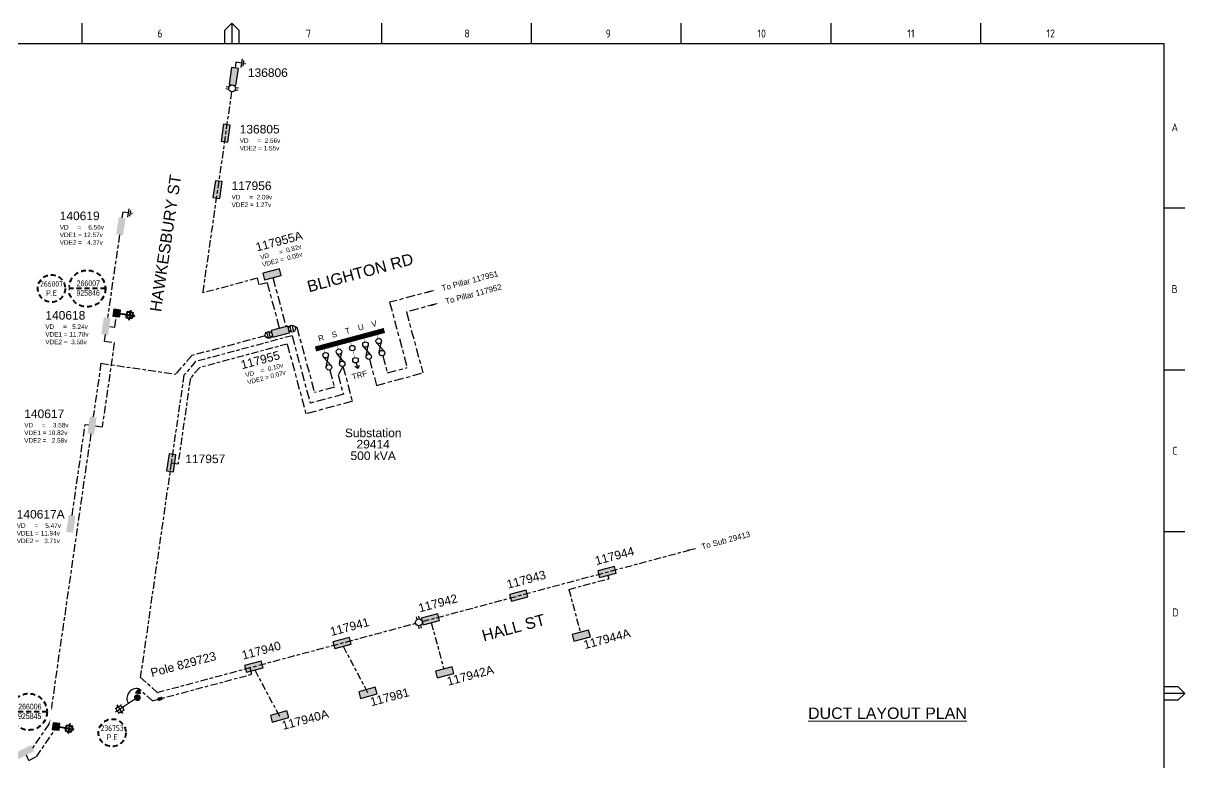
# Paper-space layout 'Sheet 2' of a CAD drawing. Header units: metres, sheet in millimetres. Extents: x -9 to 825, y -5 to 581.
# Drawn here: x 317 to 825, y 257 to 581 of the extents above; entities that cross this region are included whole.
import ezdxf
from ezdxf.enums import TextEntityAlignment as Align

# ---------------------------------------------------------------- set-up
doc = ezdxf.new("R2010")
doc.units = ezdxf.units.M
doc.linetypes.add('Cable Exist UG', pattern=[8.2, 4, -1.2, 1.8, -1.2])
doc.linetypes.add('Dash', pattern=[5, 3, -2])
doc.layers.get('0').update_dxf_attribs({"color": 6})
doc.layers.add('Cadastre Roads_SP_EXT', color=9, linetype='Continuous', lineweight=5)
for name, color, linetype in [('Equip_LV_EXT', 7, 'Continuous'), ('Equip_SP_SL_EXT', 7, 'Continuous'), ('Mains_LV_EXT', 7, 'Continuous'), ('Notes', 7, 'Continuous'), ('SupportsOH_SP_TR_HV_LV_SL_EXT', 7, 'Continuous'), ('SupportsUG_SP_LV_EXT', 7, 'Continuous'), ('SupportsUG_SP_LV_NEW', 2, 'Continuous'), ('SupportsUG_SP_LV_SL_EXT', 7, 'Continuous')]:
    doc.layers.add(name, color=color, linetype=linetype)
doc.styles.add('ARIAL', font='arial.ttf', dxfattribs={"height": 2})
doc.styles.add('COLUMN_LABEL', font='arial.ttf')
doc.styles.add('iecARIAL', font='arial.ttf', dxfattribs={"height": 2})
doc.styles.add('iecISOCP', font='isocp.shx')
doc.styles.add('IESYMBOL1', font='isocp.shx')
doc.styles.add('POLE_LABEL', font='arial.ttf')
doc.styles.get("Standard").update_dxf_attribs({"font": 'arial.ttf'})

# ---------------------------------------------------------------- blocks, each defined once
blk = doc.blocks.new('A1_FRAME_TITLE')
at = {"layer": 'Notes', "linetype": 'Continuous'}
for p, q in [((351.17, 574.39), (351.17, 583.39)), ((413.68, 580.39), (416.68, 583.39)), ((413.68, 574.39), (413.68, 580.39)), ((416.68, 583.39), (416.68, 574.39)), ((416.68, 583.39), (419.68, 580.39)), ((419.68, 580.39), (419.68, 574.39)), ((482.19, 574.39), (482.19, 583.39)), ((547.7, 574.39), (547.7, 583.39)), ((613.21, 574.39), (613.21, 583.39)), ((678.72, 574.39), (678.72, 583.39)), ((744.23, 574.39), (744.23, 583.39)), ((833.35, 502.43), (824.35, 502.43)), ((824.37, 431.68), (833.35, 431.68)), ((824.35, 360.93), (833.35, 360.93)), ((833.35, 290.18), (824.35, 290.18)), ((824.37, 293.18), (830.35, 293.18)), ((830.35, 293.18), (833.35, 290.18)), ((833.35, 290.18), (830.35, 287.18)), ((830.35, 287.18), (824.37, 287.18))]:
    blk.add_line(p, q, dxfattribs=at)
at = {"layer": 'Notes', "color": 3, "linetype": 'Continuous'}
blk.add_line((824.37, 5.97), (824.37, 574.39), dxfattribs=at)
at = {"layer": 'Notes', "color": 3, "linetype": 'Continuous', "flags": 128}
blk.add_lwpolyline([(824.37, 574.39), (149.5, 574.39)], dxfattribs=at)
blk.add_attdef('DRAFT_NUM', (29.9, 23.29), '', height=2.5, rotation=90)
at = {"layer": 'Notes', "color": 7, "style": 'iecISOCP'}
for s, p in [('6', (384.13, 577.12)), ('7', (449.08, 577.12)), ('8', (518.36, 577.12)), ('9', (580.11, 577.12)), ('10', (646.5, 577.12)), ('11', (712.06, 577.12)), ('12', (772.87, 577.16)), ('A', (827.58, 536.06)), ('B', (827.58, 465.31)), ('C', (827.87, 394.56)), ('D', (827.87, 323.81))]:
    blk.add_text(s, height=3.5, dxfattribs=at).set_placement(p)
at = {"layer": 'Notes', "color": 7, "style": 'iecISOCP', "flags": 8}
blk.add_attdef('VERSION_NO', text='', height=2.5, rotation=90, dxfattribs=at).set_placement((302.04, 43.81), align=Align.MIDDLE_CENTER)
at = {"layer": 'Notes', "color": 7, "style": 'iecISOCP'}
for tag, p in [('CAP_NO', (513.19, 43.46)), ('IE_NUM', (513.05, 37.81)), ('REF_No_1', (335.24, 32.31)), ('REF_1', (362.52, 32.31)), ('GEN_WO', (441.71, 31.76)), ('HV_SWITCH', (513.46, 32.16)), ('REF_No_2', (335.24, 26.31)), ('REF_2', (362.52, 26.31)), ('OH_WO', (441.71, 25.81)), ('UBD_REF', (513.05, 25.83)), ('REF_No_3', (335.24, 20.31)), ('REF_3', (362.52, 20.31)), ('UG_WO', (441.71, 20.05)), ('GIS_MAP_No', (513.05, 20.04)), ('REF_No_4', (335.24, 14.31)), ('REF_4', (362.52, 14.31)), ('SUB_WO', (441.71, 13.81)), ('HV_OP_DIAG', (513.33, 14.2)), ('LGA', (512.95, 7.78))]:
    blk.add_attdef(tag, p, '', height=2.5, dxfattribs=at)
at = {"layer": 'Notes', "style": 'iecISOCP'}
for tag, p in [('T1', (684.37, 39.47)), ('T2', (684.37, 34.35)), ('T3', (684.37, 28.92)), ('T4', (684.37, 23.66)), ('T5', (684.37, 18.23)), ('T6', (684.37, 12.97))]:
    blk.add_attdef(tag, text='', height=3.5, dxfattribs=at).set_placement(p, align=Align.CENTER)
at = {"layer": 'Notes', "color": 7, "style": 'iecISOCP'}
for tag, p in [('scale', (567.76, 33.27)), ('DRAWN', (567.76, 24.93)), ('DATE', (567.76, 16.88)), ('CHD', (567.76, 8.37)), ('DESIGN', (605.62, 9.15))]:
    blk.add_attdef(tag, text='', height=2.5, dxfattribs=at).set_placement(p, align=Align.CENTER)
at = {"layer": 'Notes', "color": 4, "style": 'iecISOCP'}
blk.add_attdef('NUM', text='', height=7, dxfattribs=at).set_placement((792.37, 20.12), align=Align.MIDDLE_CENTER)
at = {"layer": 'Notes', "color": 1, "style": 'iecISOCP'}
blk.add_attdef('REV', text='', height=5, dxfattribs=at).set_placement((820.05, 17.1), align=Align.CENTER)
at = {"layer": 'Notes', "color": 7, "style": 'iecISOCP'}
for tag, p in [('NS', (790.71, 8.12)), ('SHTS', (805.41, 8.12))]:
    blk.add_attdef(tag, text='', height=2.5, dxfattribs=at).set_placement(p, align=Align.MIDDLE)
at = {"layer": 'Notes', "style": 'iecISOCP'}
blk.add_attdef('ExportID', (9.08, 2.39), '', height=2.5, dxfattribs=at)
at = {"layer": 'Notes', "style": 'iecISOCP', "flags": 1}
for tag, p in [('ProjectType', (14.17, -26.8)), ('ProjectNumber', (23.56, -26.82)), ('DrawingNumber', (35.51, -26.8)), ('ProjectDescription', (47.56, -26.83)), ('ExportDate', (60.28, -26.79)), ('ExportUserName', (69.15, -26.8)), ('DesignerCompanyName', (81.48, -26.79)), ('ExportAreaOfInterest', (97.1, -26.81)), ('GIS_SUCCESS', (112, -26.78)), ('CAD_SUCCESS', (121.79, -26.78)), ('DEPOTCODE', (132.11, -26.88)), ('ExportCategories', (140.08, -26.8)), ('Comments', (154.38, -26.88))]:
    blk.add_attdef(tag, p, '', height=1, dxfattribs=at)
blk = doc.blocks.new('UGOH_EXT')
blk.add_hatch(color=256).paths.add_polyline_path([(-0.75, 1.7), (0.75, 1.7), (0, 3)])
for p, q in [((0, 3), (-0.75, 1.7)), ((-0.75, 1.7), (0.75, 1.7)), ((0.75, 1.7), (0, 3))]:
    blk.add_line(p, q)
for tag, flags, p in [('CONSTRUCTED_VOLTAGE', 9, (1.5, 0)), ('ACTUAL_STATUS', 9, (1.5, -1.6)), ('OPERATING_VOLTAGE', 9, (1.5, -0.2)), ('ORIENTATION', 9, (1.5, -0.4)), ('STATE', 9, (1.5, -0.6)), ('OWNED_BY', 9, (1.5, -1)), ('OPERATED_BY', 9, (1.5, -1.2)), ('TYPE', 1, (1.5, -2)), ('USAGE', 9, (1.5, -0.8)), ('MAINTAINED_BY', 9, (1.5, -1.4)), ('NUMBER_OF_PHASES', 9, (1.5, -1.8))]:
    blk.add_attdef(tag, text='', height=0.2, dxfattribs=dict(flags=flags)).set_placement(p, align=Align.MIDDLE_LEFT)
blk = doc.blocks.new('SL_NUM_PE_EXIST')
blk.add_wipeout([(-0.24, 7.5), (-0.71, 7.47), (-1.17, 7.41), (-1.64, 7.32), (-2.09, 7.21), (-2.54, 7.06), (-2.98, 6.89), (-3.41, 6.69), (-3.82, 6.46), (-4.22, 6.21), (-4.6, 5.93), (-4.96, 5.63), (-5.31, 5.31), (-5.63, 4.96), (-5.93, 4.6), (-6.21, 4.22), (-6.46, 3.82), (-6.69, 3.41), (-6.89, 2.98), (-7.06, 2.54), (-7.21, 2.09), (-7.32, 1.64), (-7.41, 1.17), (-7.47, 0.71), (-7.5, 0.24), (-7.5, -0.24), (-7.47, -0.71), (-7.41, -1.17), (-7.32, -1.64), (-7.21, -2.09), (-7.06, -2.54), (-6.89, -2.98), (-6.69, -3.41), (-6.46, -3.82), (-6.21, -4.22), (-5.93, -4.6), (-5.63, -4.96), (-5.31, -5.31), (-4.96, -5.63), (-4.6, -5.93), (-4.22, -6.21), (-3.82, -6.46), (-3.41, -6.69), (-2.98, -6.89), (-2.54, -7.06), (-2.09, -7.21), (-1.64, -7.32), (-1.17, -7.41), (-0.71, -7.47), (-0.24, -7.5), (0.24, -7.5), (0.71, -7.47), (1.17, -7.41), (1.64, -7.32), (2.09, -7.21), (2.54, -7.06), (2.98, -6.89), (3.41, -6.69), (3.82, -6.46), (4.22, -6.21), (4.6, -5.93), (4.96, -5.63), (5.31, -5.31), (5.63, -4.96), (5.93, -4.6), (6.21, -4.22), (6.46, -3.82), (6.69, -3.41), (6.89, -2.98), (7.06, -2.54), (7.21, -2.09), (7.32, -1.64), (7.41, -1.17), (7.47, -0.71), (7.5, -0.24), (7.5, 0.24), (7.47, 0.71), (7.41, 1.17), (7.32, 1.64), (7.21, 2.09), (7.06, 2.54), (6.89, 2.98), (6.69, 3.41), (6.46, 3.82), (6.21, 4.22), (5.93, 4.6), (5.63, 4.96), (5.31, 5.31), (4.96, 5.63), (4.6, 5.93), (4.22, 6.21), (3.82, 6.46), (3.41, 6.69), (2.98, 6.89), (2.54, 7.06), (2.09, 7.21), (1.64, 7.32), (1.17, 7.41), (0.71, 7.47), (0.24, 7.5)])
at = {"linetype": 'Dash', "lineweight": 40, "ltscale": 0.7}
blk.add_circle((0, 0), 6, dxfattribs=at)
at = {"lineweight": 40, "style": 'IESYMBOL1'}
blk.add_text('P.E', height=2.5, dxfattribs=at).set_placement((0, -0.72), align=Align.TOP_CENTER)
at = {"lineweight": 40, "style": 'IESYMBOL1', "flags": 4}
blk.add_attdef('SL15', text='', height=2.5, dxfattribs=at).set_placement((0, 0), align=Align.BOTTOM_CENTER)
at = {"lineweight": 40, "flags": 1}
blk.add_attdef('Z', (0, 0), '', height=0.2, dxfattribs=at)
blk = doc.blocks.new('LV_STJ_NEW')
blk.add_hatch(color=256).paths.add_polyline_path([(0.91, 0.13, 0.414214), (0.59, 0.45), (-0.59, 0.45, 0.414214), (-0.91, 0.13), (-0.91, -0.13, 0.414214), (-0.59, -0.45), (0.59, -0.45, 0.414214), (0.91, -0.13)])
blk.add_lwpolyline([(-0.91, 0.13), (-0.91, -0.13, 0.414214), (-0.59, -0.45), (0.59, -0.45, 0.414214), (0.91, -0.13), (0.91, 0.13, 0.414214), (0.59, 0.45), (-0.59, 0.45, 0.414214)], format="xyb", close=True)
for tag, flags, p in [('ORIENTATION', 9, (1.5, 0)), ('STATE', 9, (1.5, -0.8)), ('OWNED_BY', 9, (1.5, -1)), ('OPERATED_BY', 9, (1.5, -1.2)), ('OPERATING_VOLTAGE', 9, (1.5, -1.6)), ('CONSTRUCTED_VOLTAGE', 9, (1.5, -1.8)), ('TYPE', 9, (1.5, -2.2)), ('Z', 1, (1.5, -2.4)), ('USAGE', 9, (1.5, -0.2)), ('LEGEND', 9, (1.5, -0.4)), ('NOTES', 9, (1.5, -0.6)), ('MAINTAINED_BY', 9, (1.5, -1.4)), ('NUMBER_OF_PHASES', 9, (1.5, -2))]:
    blk.add_attdef(tag, text='', height=0.2, dxfattribs=dict(flags=flags)).set_placement(p, align=Align.MIDDLE_LEFT)
blk = doc.blocks.new('COLUMN_EXT')
blk.add_hatch(color=256).paths.add_polyline_path([(-1.49, 1.48), (-1.49, -1.49), (1.48, -1.49), (1.48, 1.48)])
blk.add_lwpolyline([(-1.49, -1.49), (1.48, -1.49), (1.48, 1.48), (-1.49, 1.48)], close=True)
for tag, height, style, flags, p in [('STRUCTURE_PLANT_NUMBER', 0.2, 'POLE_LABEL', 9, (1.81, 0.03)), ('ASSET_NUM', 2.5, 'COLUMN_LABEL', 8, (2, 2)), ('STREET_CODE', 0.2, 'COLUMN_LABEL', 9, (1.81, -0.2))]:
    blk.add_attdef(tag, text='', height=height, dxfattribs=dict(style=style, flags=flags)).set_placement(p, align=Align.MIDDLE_LEFT)
at = {"flags": 1}
blk.add_attdef('Z', (1.81, -2.35), '', height=0.2, dxfattribs=at)
at = {"flags": 9}
for tag, p in [('COLUMN_TYPE', (1.81, -0.4)), ('OWNED_BY', (1.81, -0.6)), ('STATE', (1.81, -0.8)), ('USAGE', (1.81, -1)), ('STREETNAME', (1.81, -1.6)), ('SUBURB', (1.81, -1.8)), ('LEGEND', (1.81, -1.2)), ('LOCATION', (1.81, -1.4)), ('NOTES', (1.81, -2))]:
    blk.add_attdef(tag, text='', height=0.2, dxfattribs=at).set_placement(p, align=Align.MIDDLE_LEFT)
blk = doc.blocks.new('SL_LANTERN_EXT')
at = {"lineweight": 40}
for p, q in [((-1.46, 5.68), (-1.06, 5.28)), ((0, 1.97), (0, 6.47)), ((1.46, 5.68), (1.06, 5.28)), ((-2.25, 4.22), (2.25, 4.22)), ((-1.46, 2.76), (-1.06, 3.16)), ((0, 0), (0, 2.72)), ((1.46, 2.76), (1.06, 3.16))]:
    blk.add_line(p, q, dxfattribs=at)
blk.add_circle((0, 4.22), 1.5, dxfattribs=at)
at = {"style": 'iecARIAL', "flags": 8}
blk.add_attdef('ASSET_NUM', (1.5, 1.5), '', height=2.5, dxfattribs=at)
for tag, p, height, flags in [('OPERATING_VOLTAGE', (0.98, -1.65), 0.2, 9), ('ORIENTATION', (0.98, -1.85), 0.2, 9), ('OWNED_BY', (0.98, -2.05), 0.2, 9), ('STATE', (0.98, -2.25), 0.2, 9), ('CONSTRUCTED_VOLTAGE', (0.98, -0.65), 0.2, 9), ('CONTROL_TYPE', (0.98, -0.85), 0.2, 9), ('LANTERN_PURPOSE', (0.98, -1.05), 0.2, 9), ('LANTERN_TYPE', (0.98, -1.25), 0.2, 9), ('NO_PHASES', (0.98, -1.45), 0.2, 9), ('USAGE', (0.98, -2.45), 0.2, 9), ('CEXIST', (0.98, -2.65), 0.2, 9), ('CNEW', (0.98, -2.85), 0.2, 9), ('CNUMBER', (0.98, -3.05), 0.2, 9), ('CREMOVE', (0.98, -3.25), 0.2, 9), ('CREPLACE', (0.98, -3.45), 0.2, 9), ('LKINGHEIGHT', (0.98, -3.65), 0.2, 9), ('LBRACKET', (0.98, -3.85), 0.2, 9), ('LBRACKETVOCAB', (0.98, -4.05), 0.2, 9), ('LCATEGORY', (0.98, -4.25), 0.2, 9), ('LCHARGE1', (0.98, -4.45), 0.2, 9), ('LCHARGE1PERCENT', (0.98, -4.65), 0.2, 9), ('LCHARGE2', (0.98, -4.85), 0.2, 9), ('LCHARGE2PERCENT', (0.98, -5.05), 0.2, 9), ('LCHARGE3', (0.98, -5.25), 0.2, 9), ('LNUMBER', (2.18, -3.25), 2.5, 8), ('STREETNAME', (0.98, -9.25), 0.2, 9), ('SUBURB', (0.98, -9.45), 0.2, 1), ('LCHARGE3PERCENT', (0.98, -5.45), 0.2, 9), ('LEXIST', (0.98, -5.65), 0.2, 9), ('LLAMP', (0.98, -5.85), 0.2, 9), ('LLAMPVOCAB', (0.98, -6.05), 0.2, 9), ('LMAST', (0.98, -6.25), 0.2, 9), ('LMASTVOCAB', (0.98, -6.45), 0.2, 9), ('LNEW', (0.98, -6.65), 0.2, 9), ('LANTNUMBER', (0.98, -6.85), 0.2, 9), ('LOUTREACH', (0.98, -7.25), 0.2, 9), ('LOUTREACHVOCAB', (0.98, -7.45), 0.2, 9), ('LRATECODE', (0.98, -7.65), 0.2, 9), ('LREMOVE', (0.98, -7.85), 0.2, 9), ('LREPLACE', (0.98, -8.05), 0.2, 9), ('LTYPE', (0.98, -8.25), 0.2, 9), ('LTYPEVOCAB', (0.98, -8.45), 0.2, 9), ('LEGEND', (0.98, -8.65), 0.2, 9), ('LOCATION', (0.98, -8.85), 0.2, 9), ('NOTES', (0.98, -9.05), 0.2, 9)]:
    blk.add_attdef(tag, p, '', height=height, dxfattribs=dict(flags=flags))
blk = doc.blocks.new('SLANTERN_NUM_EXT')
blk.add_wipeout([(-0.31, 10), (-0.94, 9.96), (-1.57, 9.88), (-2.18, 9.76), (-2.79, 9.61), (-3.39, 9.41), (-3.97, 9.18), (-4.54, 8.91), (-5.09, 8.61), (-5.62, 8.27), (-6.13, 7.91), (-6.62, 7.5), (-7.07, 7.07), (-7.5, 6.62), (-7.91, 6.13), (-8.27, 5.62), (-8.61, 5.09), (-8.91, 4.54), (-9.18, 3.97), (-9.41, 3.39), (-9.61, 2.79), (-9.76, 2.18), (-9.88, 1.57), (-9.96, 0.94), (-10, 0.31), (-10, -0.31), (-9.96, -0.94), (-9.88, -1.57), (-9.76, -2.18), (-9.61, -2.79), (-9.41, -3.39), (-9.18, -3.97), (-8.91, -4.54), (-8.61, -5.09), (-8.27, -5.62), (-7.91, -6.13), (-7.5, -6.62), (-7.07, -7.07), (-6.62, -7.5), (-6.13, -7.91), (-5.62, -8.27), (-5.09, -8.61), (-4.54, -8.91), (-3.97, -9.18), (-3.39, -9.41), (-2.79, -9.61), (-2.18, -9.76), (-1.57, -9.88), (-0.94, -9.96), (-0.31, -10), (0.31, -10), (0.94, -9.96), (1.57, -9.88), (2.18, -9.76), (2.79, -9.61), (3.39, -9.41), (3.97, -9.18), (4.54, -8.91), (5.09, -8.61), (5.62, -8.27), (6.13, -7.91), (6.62, -7.5), (7.07, -7.07), (7.5, -6.62), (7.91, -6.13), (8.27, -5.62), (8.61, -5.09), (8.91, -4.54), (9.18, -3.97), (9.41, -3.39), (9.61, -2.79), (9.76, -2.18), (9.88, -1.57), (9.96, -0.94), (10, -0.31), (10, 0.31), (9.96, 0.94), (9.88, 1.57), (9.76, 2.18), (9.61, 2.79), (9.41, 3.39), (9.18, 3.97), (8.91, 4.54), (8.61, 5.09), (8.27, 5.62), (7.91, 6.13), (7.5, 6.62), (7.07, 7.07), (6.62, 7.5), (6.13, 7.91), (5.62, 8.27), (5.09, 8.61), (4.54, 8.91), (3.97, 9.18), (3.39, 9.41), (2.79, 9.61), (2.18, 9.76), (1.57, 9.88), (0.94, 9.96), (0.31, 10)])
at = {"linetype": 'Dash', "lineweight": 40, "ltscale": 0.7}
blk.add_line((8, 0), (-8, 0), dxfattribs=at)
blk.add_circle((0, 0), 8, dxfattribs=at)
at = {"lineweight": 40, "width": 0.7}
for tag, p in [('SNUMBER', (0.51, 1.05)), ('CNUMBER', (0.44, -3.15))]:
    blk.add_attdef(tag, text='', height=2.5, dxfattribs=at).set_placement(p, align=Align.CENTER)
at = {"lineweight": 40, "flags": 1}
blk.add_attdef('Z', (0, 0), '', height=0.2, dxfattribs=at)

psp = doc.layouts.new('Sheet 2')

# ---------------------------------------------------------------- hatches: boundary and pattern name
at = {"layer": 'SupportsUG_SP_LV_SL_EXT'}
h = psp.add_hatch(color=256, dxfattribs=at)
h.dxf.hatch_style = 1
h.paths.add_polyline_path([(406.78, 554.24), (409.74, 553.82), (410.81, 561.24), (407.84, 561.67)])
h = psp.add_hatch(color=256, dxfattribs=at)
h.dxf.hatch_style = 1
h.paths.add_polyline_path([(403.21, 529.5), (406.18, 529.07), (407.25, 536.5), (404.28, 536.92)])
h = psp.add_hatch(color=256, dxfattribs=at)
h.dxf.hatch_style = 1
h.paths.add_polyline_path([(399.65, 504.75), (402.62, 504.33), (403.69, 511.75), (400.72, 512.18)])
h = psp.add_hatch(color=256, dxfattribs=at)
h.dxf.hatch_style = 1
h.paths.add_polyline_path([(357.41, 488.74), (360.38, 488.31), (361.45, 495.73), (358.48, 496.16)])
h = psp.add_hatch(color=256, dxfattribs=at)
h.dxf.hatch_style = 1
h.paths.add_polyline_path([(421.47, 471.69), (422.25, 468.79), (429.49, 470.73), (428.72, 473.63)])
h = psp.add_hatch(color=256, dxfattribs=at)
h.dxf.hatch_style = 1
h.paths.add_polyline_path([(350.87, 444.98), (353.84, 444.55), (354.9, 451.98), (351.94, 452.4)])
h = psp.add_hatch(color=256, dxfattribs=at)
h.dxf.hatch_style = 1
h.paths.add_polyline_path([(425.12, 446.57), (425.9, 443.67), (433.15, 445.61), (432.37, 448.51)])
h = psp.add_hatch(color=256, dxfattribs=at)
h.dxf.hatch_style = 1
h.paths.add_polyline_path([(344.77, 401.6), (347.74, 401.18), (348.81, 408.6), (345.84, 409.03)])
h = psp.add_hatch(color=256, dxfattribs=at)
h.dxf.hatch_style = 1
h.paths.add_polyline_path([(379.42, 385.25), (382.39, 384.82), (383.46, 392.25), (380.49, 392.67)])
h = psp.add_hatch(color=256, dxfattribs=at)
h.dxf.hatch_style = 1
h.paths.add_polyline_path([(335.54, 358.51), (338.51, 358.08), (339.58, 365.51), (336.61, 365.94)])
h = psp.add_hatch(color=256, dxfattribs=at)
h.dxf.hatch_style = 1
h.paths.add_polyline_path([(567.99, 341.41), (568.76, 338.51), (576.01, 340.45), (575.23, 343.35)])
h = psp.add_hatch(color=256, dxfattribs=at)
h.dxf.hatch_style = 1
h.paths.add_polyline_path([(529.38, 331.06), (530.15, 328.17), (537.4, 330.11), (536.62, 333)])
h = psp.add_hatch(color=256, dxfattribs=at)
h.dxf.hatch_style = 1
h.paths.add_polyline_path([(490.77, 320.72), (491.54, 317.83), (498.79, 319.77), (498.01, 322.66)])
h = psp.add_hatch(color=256, dxfattribs=at)
h.dxf.hatch_style = 1
h.paths.add_polyline_path([(556.7, 313.54), (557.48, 310.64), (564.72, 312.58), (563.95, 315.48)])
h = psp.add_hatch(color=256, dxfattribs=at)
h.dxf.hatch_style = 1
h.paths.add_polyline_path([(452.16, 310.38), (452.93, 307.48), (460.18, 309.42), (459.4, 312.32)])
h = psp.add_hatch(color=256, dxfattribs=at)
h.dxf.hatch_style = 1
h.paths.add_polyline_path([(413.54, 300.04), (414.32, 297.14), (421.57, 299.08), (420.79, 301.98)])
h = psp.add_hatch(color=256, dxfattribs=at)
h.dxf.hatch_style = 1
h.paths.add_polyline_path([(496.98, 297.54), (497.75, 294.64), (505, 296.58), (504.22, 299.48)])
h = psp.add_hatch(color=256, dxfattribs=at)
h.dxf.hatch_style = 1
h.paths.add_polyline_path([(463.41, 288.55), (464.19, 285.65), (471.43, 287.59), (470.66, 290.49)])
h = psp.add_hatch(color=256, dxfattribs=at)
h.dxf.hatch_style = 1
h.paths.add_polyline_path([(424.8, 278.21), (425.58, 275.31), (432.82, 277.25), (432.05, 280.15)])
h = psp.add_hatch(color=256, dxfattribs=at)
h.dxf.hatch_style = 1
h.paths.add_polyline_path([(313.42, 261.82), (314.79, 259.15), (321.47, 262.57), (320.1, 265.24)])

# ---------------------------------------------------------------- linework, layer by layer
at = {"layer": 'Equip_LV_EXT'}
for p, q in [((405.3, 552.44), (406.58, 552.25)), ((405.44, 553.43), (406.72, 553.24)), ((410.65, 551.67), (409.37, 551.85)), ((410.79, 552.66), (409.52, 552.84)), ((434.09, 445.95), (433.36, 448.68)), ((435.05, 446.21), (434.32, 448.94)), ((423.95, 443.23), (423.22, 445.96)), ((424.91, 443.48), (424.18, 446.22)), ((455.03, 432.27), (455.96, 437.13)), ((468.71, 435.95), (465.46, 439.69)), ((466.62, 435.39), (467.55, 440.25)), ((474.5, 437.51), (471.26, 441.25)), ((472.42, 436.95), (473.34, 441.81)), ((451.33, 431.27), (448.08, 435.01)), ((449.24, 430.71), (450.17, 435.57)), ((457.12, 432.83), (453.88, 436.57)), ((462.32, 432.45), (462.99, 429.94)), ((488.52, 321.36), (488.86, 320.12)), ((489.49, 321.62), (489.82, 320.38)), ((489.92, 316.15), (489.59, 317.39)), ((490.89, 316.41), (490.55, 317.65))]:
    psp.add_line(p, q, dxfattribs=at)
at = {"layer": 'Equip_LV_EXT', "flags": 128}
for points, const_width in [([(444.53, 438.53), (474.65, 446.64)], 2.25), ([(460.27, 440.07), (459.59, 442.59)], 0.15), ([(466.06, 441.63), (465.38, 444.14)], 0.15), ([(471.85, 443.19), (471.18, 445.7)], 0.15), ([(448.68, 436.96), (448, 439.47)], 0.15), ([(454.47, 438.52), (453.8, 441.03)], 0.15), ([(461.7, 434.76), (460.89, 437.76)], 0.15)]:
    psp.add_lwpolyline(points, dxfattribs=dict(at, const_width=const_width))
psp.add_lwpolyline([(463.63, 431.3), (462.99, 429.94), (461.76, 430.8)], dxfattribs=at)
at = {"layer": 'Equip_LV_EXT'}
for centre, radius in [((408.05, 552.55), 1.5), ((434.21, 447.45), 1.5), ((424.07, 444.72), 1.5), ((472.17, 442.04), 1.2), ((448.99, 435.8), 1.2), ((454.78, 437.36), 1.2), ((460.58, 438.92), 1.2), ((466.37, 440.48), 1.2), ((473.59, 436.72), 1.2), ((456.21, 432.05), 1.2), ((462.01, 433.61), 1.2), ((467.8, 435.16), 1.2), ((450.42, 430.49), 1.2), ((489.71, 318.89), 1.5)]:
    psp.add_circle(centre, radius, dxfattribs=at)
psp.add_arc((366.39, 285.62), 4.34, 79.1932, 211.2618, dxfattribs=at)
at = {"layer": 'Equip_SP_SL_EXT'}
for p, q in [((366.64, 285.98), (357.1, 279.69)), ((356.95, 281.34), (357.51, 281.23)), ((360.21, 279.05), (357.74, 282.81)), ((358.56, 278.91), (358.67, 279.46)), ((359.39, 282.95), (359.28, 282.4)), ((361, 280.51), (360.44, 280.63))]:
    psp.add_line(p, q, dxfattribs=at)
psp.add_circle((358.98, 280.93), 1.5, dxfattribs=at)
at = {"layer": 'Mains_LV_EXT', "linetype": 'Cable Exist UG', "ltscale": 0.8}
for p, q in [((407.83, 551.06), (395.16, 463.05)), ((418.96, 469.46), (395.16, 463.05)), ((423.36, 467.54), (419.74, 466.56)), ((436.37, 448.04), (435.65, 447.84)), ((434.26, 444.36), (392.06, 433)), ((432.14, 440.69), (393.74, 430.35)), ((392.06, 433), (386.95, 427.05)), ((386.95, 427.05), (381.44, 388.75)), ((393.74, 430.35), (389.79, 425.76)), ((389.79, 425.76), (384.41, 388.32)), ((381.44, 388.75), (367.91, 294.81)), ((381.44, 388.75), (384.41, 388.32)), ((491.15, 319.27), (610.61, 351.27)), ((555.28, 333.34), (572.78, 338.03)), ((572.39, 339.48), (572.78, 338.03)), ((555.28, 333.34), (560.33, 314.51)), ((375.32, 288.25), (488.26, 318.5)), ((495.16, 318.8), (500.6, 298.51)), ((375.32, 288.25), (367.91, 294.81)), ((373.2, 284.58), (416.53, 296.18)), ((415.76, 299.08), (416.53, 296.18)), ((373.2, 284.58), (367.22, 289.88))]:
    psp.add_line(p, q, dxfattribs=at)
at = {"layer": 'Mains_LV_EXT', "linetype": 'Cable Exist UG', "ltscale": 0.85}
for p, q in [((358.79, 488.43), (353.59, 452.33)), ((352.52, 444.91), (352.1, 441.94)), ((352.1, 441.94), (356.55, 441.3)), ((422.62, 444.32), (390.39, 435.66)), ((356.55, 441.3), (351.25, 404.46)), ((350.7, 432.27), (347.33, 408.81)), ((350.7, 432.27), (383.43, 427.56)), ((390.39, 435.66), (383.43, 427.56)), ((346.26, 401.39), (327.98, 274.4)), ((338.09, 365.72), (343.82, 405.53)), ((343.82, 405.53), (345.31, 405.31)), ((348.28, 404.89), (351.25, 404.46)), ((327.98, 274.4), (320.74, 263.88)), ((322.51, 260.13), (330.51, 271.77)), ((319.2, 258.51), (318.09, 260.77)), ((319.2, 258.51), (322.51, 260.13))]:
    psp.add_line(p, q, dxfattribs=at)
at = {"layer": 'Mains_LV_EXT', "linetype": 'Cable Exist UG'}
for p, q in [((418.96, 469.46), (419.74, 466.56)), ((423.36, 467.54), (428.75, 447.54)), ((425.87, 469.76), (431.64, 448.32)), ((495.86, 464.05), (476.93, 458.95)), ((476.93, 458.95), (484.62, 430.37)), ((497.42, 458.26), (484.28, 454.72)), ((484.28, 454.72), (491.46, 428.07)), ((436.37, 448.04), (444.07, 419.46)), ((434.26, 444.36), (442.21, 414.81)), ((432.14, 440.69), (440.35, 410.17)), ((468.11, 434.01), (471.18, 422.61)), ((473.91, 435.57), (475.93, 428.03)), ((450.73, 429.33), (452.76, 421.8)), ((456.53, 430.89), (454.41, 427.21)), ((454.41, 427.21), (456.7, 418.71)), ((456.53, 430.89), (460.63, 415.63)), ((471.18, 422.61), (491.46, 428.07)), ((475.93, 428.03), (484.62, 430.37)), ((452.76, 421.8), (444.07, 419.46)), ((456.7, 418.71), (442.21, 414.81)), ((460.63, 415.63), (440.35, 410.17))]:
    psp.add_line(p, q, dxfattribs=at)
at = {"layer": 'Mains_LV_EXT', "linetype": 'Cable Exist UG', "ltscale": 0.85}
psp.add_lwpolyline([(354.54, 448.41), (356.77, 448.09), (357.44, 452.77)], dxfattribs=at)
at = {"layer": 'Mains_LV_EXT', "linetype": 'Cable Exist UG', "ltscale": 0.8}
for points in [[(456.58, 308.46), (467.42, 288.07), (467.42, 288.07)], [(417.97, 298.12), (428.81, 277.73), (428.81, 277.73)]]:
    psp.add_lwpolyline(points, dxfattribs=at)
at = {"layer": 'Notes', "color": 7, "linetype": 'Continuous'}
for p, q in [((412, 561.77), (412.54, 565.54)), ((412.84, 562.29), (413.2, 564.8)), ((413.73, 563.12), (413.82, 563.75)), ((362.52, 496.16), (363.07, 499.93)), ((363.37, 496.68), (363.73, 499.2)), ((364.26, 497.52), (364.35, 498.15))]:
    psp.add_line(p, q, dxfattribs=at)
at = {"layer": 'Notes', "color": 7, "linetype": 'Continuous', "flags": 128}
for points in [[(412.27, 563.65), (409.7, 564.02), (409.33, 561.45)], [(362.79, 498.05), (360.23, 498.42), (359.86, 495.85)]]:
    psp.add_lwpolyline(points, dxfattribs=at)
at = {"layer": 'Notes', "flags": 128}
for points in [[(497.02, 464.36, 0, 0.75, 0), (493.52, 463.42, 0.75, 0.75, 0)], [(498.58, 458.57, 0, 0.75, 0), (495.08, 457.63, 0.75, 0.75, 0)], [(610.61, 351.27, 0, 0.75, 0), (607.11, 350.33, 0.75, 0.75, 0)]]:
    psp.add_lwpolyline(points, format="xyseb", dxfattribs=at)
at = {"layer": 'SupportsOH_SP_TR_HV_LV_SL_EXT', "const_width": 1.5, "flags": 128}
psp.add_lwpolyline([(365.89, 285.98, 1), (367.39, 285.98, 1)], format="xyb", close=True, dxfattribs=at)
at = {"layer": 'SupportsUG_SP_LV_EXT'}
for points in [[(409.74, 553.82), (410.81, 561.24), (407.84, 561.67), (406.78, 554.24)], [(406.18, 529.07), (407.25, 536.5), (404.28, 536.92), (403.21, 529.5)], [(402.62, 504.33), (403.69, 511.75), (400.72, 512.18), (399.65, 504.75)], [(422.25, 468.79), (429.49, 470.73), (428.72, 473.63), (421.47, 471.69)], [(425.9, 443.67), (433.15, 445.61), (432.37, 448.51), (425.12, 446.57)], [(382.39, 384.82), (383.46, 392.25), (380.49, 392.67), (379.42, 385.25)], [(568.76, 338.51), (576.01, 340.45), (575.23, 343.35), (567.99, 341.41)], [(530.15, 328.17), (537.4, 330.11), (536.62, 333), (529.38, 331.06)], [(491.54, 317.83), (498.79, 319.77), (498.01, 322.66), (490.77, 320.72)], [(557.48, 310.64), (564.72, 312.58), (563.95, 315.48), (556.7, 313.54)], [(452.93, 307.48), (460.18, 309.42), (459.4, 312.32), (452.16, 310.38)], [(414.32, 297.14), (421.57, 299.08), (420.79, 301.98), (413.54, 300.04)], [(497.75, 294.64), (505, 296.58), (504.22, 299.48), (496.98, 297.54)], [(464.19, 285.65), (471.43, 287.59), (470.66, 290.49), (463.41, 288.55)], [(425.58, 275.31), (432.82, 277.25), (432.05, 280.15), (424.8, 278.21)]]:
    psp.add_lwpolyline(points, close=True, dxfattribs=at)

# ---------------------------------------------------------------- block references
at = {"layer": 'Equip_SP_SL_EXT'}
for name, p, rotation in [('SL_LANTERN_EXT', (359.1, 454.07), 260.0900610287506), ('LV_STJ_NEW', (376.56, 285.48), 14.99366977478991), ('SL_LANTERN_EXT', (332.54, 273.18), 260.0900610287506)]:
    psp.add_blockref(name, p, dxfattribs=dict(at, rotation=rotation))
at = {"layer": 'Mains_LV_EXT', "xscale": 1.5, "yscale": 1.5, "zscale": 1.5, "rotation": 351.7841938909461}
psp.add_blockref('UGOH_EXT', (366.57, 285.44), dxfattribs=at)
at = {"layer": 'Notes'}
psp.add_blockref('A1_FRAME_TITLE', (-8.74, -2.32), dxfattribs=at)
at = {"layer": 'SupportsUG_SP_LV_SL_EXT', "rotation": 83.12027283234717}
for p in [(357.62, 454.25), (331.06, 273.36)]:
    psp.add_blockref('COLUMN_EXT', p, dxfattribs=at)

# ---------------------------------------------------------------- texts
at = {"layer": 'Cadastre Roads_SP_EXT'}
for s, rotation, p in [('HAWKESBURY ST', 81.5465, (378.93, 484.85)), ('HALL ST', 14.9937, (531.1, 316.63))]:
    psp.add_text(s, height=5, rotation=rotation, dxfattribs=at).set_placement(p, align=Align.MIDDLE_CENTER)
psp.add_text('BLIGHTON RD', height=5, rotation=15.0947, dxfattribs=at).set_placement((441.67, 463.3))
at = {"layer": 'Equip_LV_EXT', "style": 'ARIAL'}
for s, p in [('T', (458.55, 446.45)), ('U', (464.34, 448.01)), ('V', (470.14, 449.57)), ('R', (446.96, 443.33)), ('S', (452.76, 444.89)), ('TRF', (463.75, 427.14))]:
    psp.add_text(s, height=2.5, rotation=15.0648, dxfattribs=at).set_placement(p, align=Align.MIDDLE_CENTER)
at = {"layer": 'Notes', "color": 7, "linetype": 'Continuous', "style": 'ARIAL'}
for s, p in [('To Pillar 117951', (499.72, 465.09)), ('To Pillar 117952', (501.28, 459.3)), ('To Sub 29413', (613.31, 352))]:
    psp.add_text(s, height=2.5, rotation=14.9072, dxfattribs=at).set_placement(p, align=Align.MIDDLE_LEFT)
for s, p in [('Substation', (469.74, 401.89)), ('29414', (469.74, 396.89)), ('500 kVA', (469.74, 391.89))]:
    psp.add_text(s, height=3.75, dxfattribs=at).set_placement(p, align=Align.MIDDLE)
at = {"layer": 'Notes', "char_height": 2, "width": 20, "attachment_point": 1, "style": 'ARIAL'}
for s, insert in [('VD     =  2.56v\\PVDE2 = 1.55v', (411.37, 530.73)), ('VD     =  2.09v\\PVDE2 = 1.27v', (407.81, 505.98)), ('VD     =    6.56v\\PVDE1 = 12.57v\\PVDE2 =   4.37v', (332.67, 492.81)), ('VD     =   5.24v\\PVDE1 = 11.78v\\PVDE2 =  3.58v', (326.4, 449.29)), ('VD     =    3.58v\\PVDE1 = 10.82v\\PVDE2 =   2.58v', (317.17, 406.2)), ('VD     =    5.47v\\PVDE1 = 11.94v\\PVDE2 =   3.71v', (313.87, 362.25))]:
    psp.add_mtext(s, dxfattribs=dict(at, insert=insert))
at = {"layer": 'Notes', "char_height": 2, "width": 20, "attachment_point": 1, "rotation": 14.9937, "style": 'ARIAL'}
for s, insert in [('VD      =  0.82v\\PVDE2 =  0.05v', (420.13, 479.59)), ('VD    =  0.10v\\PVDE2 = 0.07v', (413.6, 428.08))]:
    psp.add_mtext(s, dxfattribs=dict(at, insert=insert))
at = {"layer": 'Notes', "lineweight": 0, "insert": (659.89, 279.12), "char_height": 5, "width": 75, "attachment_point": 4}
psp.add_mtext('{\\LDUCT LAYOUT PLAN}', dxfattribs=at)
at = {"layer": 'SupportsOH_SP_TR_HV_LV_SL_EXT', "style": 'iecARIAL'}
psp.add_text('Pole 829723', height=3.75, rotation=14.9937, dxfattribs=at).set_placement((372.5, 296.75), align=Align.MIDDLE_LEFT)
at = {"layer": 'SupportsUG_SP_LV_EXT', "style": 'iecARIAL'}
for s, p in [('136806', (414.94, 559.45)), ('136805', (411.37, 534.71)), ('117956', (407.81, 509.96)), ('117957', (387.58, 390.46))]:
    psp.add_text(s, height=3.75, dxfattribs=at).set_placement(p, align=Align.MIDDLE_LEFT)
for s, p in [('117955A', (418.45, 482.98)), ('117944', (566.82, 345.75)), ('117943', (528.21, 335.41)), ('117942', (489.6, 325.07)), ('117941', (450.99, 314.73)), ('117944A', (561.8, 308.99)), ('117940', (412.38, 304.39)), ('117942A', (502.08, 292.99)), ('117981', (468.51, 284)), ('117940A', (429.9, 273.66))]:
    psp.add_text(s, height=3.75, rotation=14.9937, dxfattribs=at).set_placement(p, align=Align.MIDDLE_LEFT)
at = {"layer": 'SupportsUG_SP_LV_NEW', "style": 'iecARIAL'}
for s, p in [('140619', (332.67, 496.79)), ('140618', (326.4, 453.27)), ('140617', (317.17, 410.18)), ('140617A', (313.87, 366.23))]:
    psp.add_text(s, height=3.75, dxfattribs=at).set_placement(p, align=Align.MIDDLE_LEFT)
psp.add_text('117955', height=3.75, rotation=14.9937, dxfattribs=at).set_placement((411.93, 431.47), align=Align.MIDDLE_LEFT)

# ---------------------------------------------------------------- next in the draw order: block references
at = {"layer": 'Equip_SP_SL_EXT'}
for p, values in [((344.66, 464.97), {'SNUMBER': '266007', 'CNUMBER': '925846'}), ((319.12, 279.78), {'SNUMBER': '266006', 'CNUMBER': '925845'})]:
    psp.add_blockref('SLANTERN_NUM_EXT', p, dxfattribs=at).add_auto_attribs(values)
ref = psp.add_blockref('SL_NUM_PE_EXIST', (355.6, 270.62), dxfattribs=at)
ref.add_attrib('SL15', '236753', dxfattribs={"layer": '0', "lineweight": 40, "height": 2.5, "style": 'IESYMBOL1', "width": 0.85}).set_placement((355.6, 270.62), align=Align.BOTTOM_CENTER)

# ---------------------------------------------------------------- next in the draw order: block references
ref = psp.add_blockref('SL_NUM_PE_EXIST', (329.08, 464.99), dxfattribs=at)
ref.add_attrib('SL15', '266007', dxfattribs={"layer": '0', "lineweight": 40, "height": 2.5, "style": 'IESYMBOL1', "width": 0.85}).set_placement((329.08, 464.99), align=Align.BOTTOM_CENTER)

doc.saveas('drawing.dxf')
